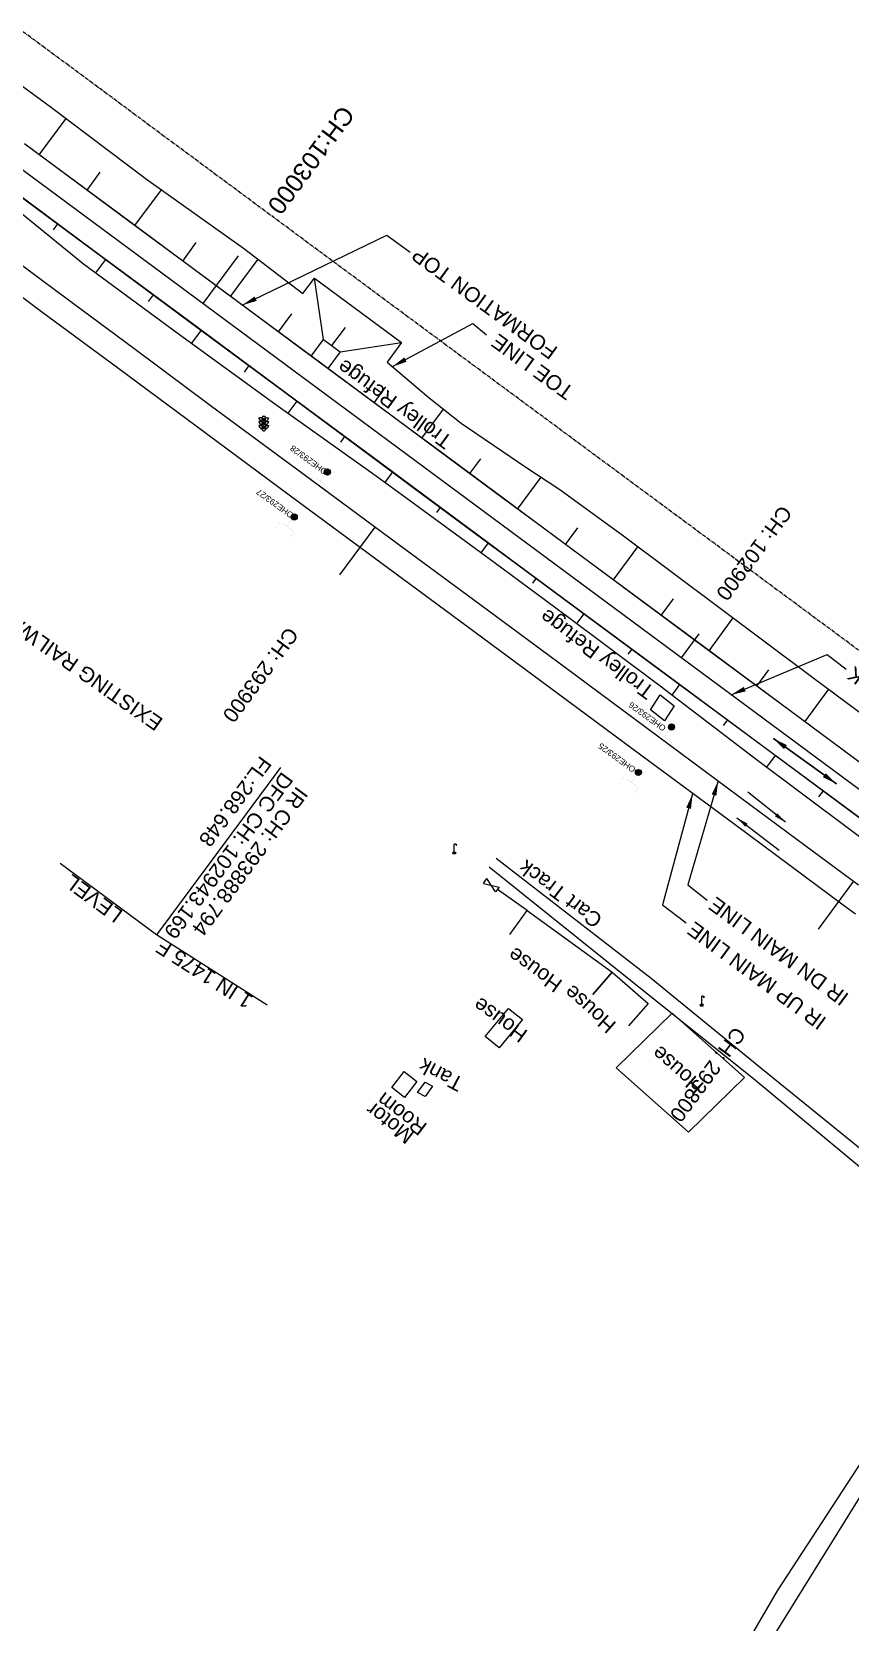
# Model space of a CAD drawing. Header units: metres. Extents: x 644418 to 1306172, y 3366650 to 6747308.
# Drawn here: x 649669.4 to 649806.8, y 3375969.1 to 3376236.2 of the extents above; entities that cross this region are included whole.
import ezdxf
from ezdxf.enums import TextEntityAlignment as Align

# ---------------------------------------------------------------- set-up
doc = ezdxf.new("R2010")
doc.units = ezdxf.units.M
doc.header["$MEASUREMENT"] = 0
doc.linetypes.add('CENTER', pattern=[2, 1.25, -0.25, 0.25, -0.25])
for name, color, linetype in [('CART_TRACK', 34, 'Continuous'), ('COMMERCIAL_BLD_PUC', 251, 'Continuous'), ('COMPOUND_WALL', 251, 'Continuous'), ('DFCC Boundary', 6, 'CENTER'), ('Gate', 251, 'Continuous'), ('LAMP_POST', 7, 'Continuous'), ('PROPOSED DFCC FORMATION LINE', 187, 'Continuous'), ('PROPOSED FORMATION LINE - PLAN', 187, 'Continuous'), ('RESIDENTIAL_BL_PUC', 251, 'Continuous'), ('RESIDENTIAL_BL_SEMI', 251, 'Continuous'), ('SIGN_BOARD', 251, 'Continuous'), ('SUB_ROAD_EDGE', 34, 'Continuous'), ('TANK', 251, 'Continuous'), ('TOPO_GATE', 251, 'Continuous'), ('TOPO_TEXT', 251, 'Continuous'), ('Trolley Refuse', 10, 'Continuous'), ('TROLLEY_STAND', 7, 'Continuous')]:
    doc.layers.add(name, color=color, linetype=linetype)
for name, color, linetype, lineweight in [('Existing Chainage', 7, 'Continuous', 0), ('Existing IR Track', 143, 'Continuous', 0), ('Existing Railway Boundary', 7, 'CENTER', 0), ('flow direction', 7, 'Continuous', 0), ('OHE MAST', 8, 'Continuous', 0), ('OHE MAST TEXT', 8, 'Continuous', 0), ('Proposed Chainage', 10, 'Continuous', 0), ('PROPOSED DFC TRACK', 1, 'Continuous', 0), ('PROPOSED DFCC TOE LINE', 239, 'Continuous', 0), ('PROPOSED DFCC TOE SLOPES', 239, 'Continuous', 0), ('PROPOSED DFCC TRACK', 1, 'Continuous', 0), ('PROPOSED GRADES IN PLAN', 10, 'Continuous', 0)]:
    doc.layers.add(name, color=color, linetype=linetype, lineweight=lineweight)
doc.styles.get("Standard").update_dxf_attribs({"font": 'arial.ttf'})
doc.styles.add('Style-Arial', font='arial.ttf')
doc.dimstyles.new('ISO-25', dxfattribs={"dimtxt": 2.5, "dimasz": 2.5, "dimexe": 1.25, "dimexo": 0.625, "dimtad": 1, "dimtxsty": 'Standard', "dimcen": 2.5, "dimadec": 0, "dimazin": 0, "dimtfac": 1, "dimtmove": 0, "dimatfit": 3, "dimfxl": 1, "dimarcsym": 0})

# ---------------------------------------------------------------- blocks, each defined once
blk = doc.blocks.new('GT')
at = {"layer": 'Gate'}
for p, q in [((-0.5, -0.5), (-0.5, 0.5)), ((-0.5, 0.5), (0.5, -0.5)), ((0.5, 0.5), (0.5, -0.5))]:
    blk.add_line(p, q, dxfattribs=at)
blk.add_lwpolyline([(0.5, 0.5), (-0.5, -0.5)], dxfattribs=at)
blk = doc.blocks.new('LP')
for points in [[(0, 0), (0, 1.5)], [(0.25, 1.35), (0.44, 1.35)]]:
    blk.add_lwpolyline(points)
for centre, radius, start, end in [((0.07, 0.99), 0.519, 57.6425, 97.3165), ((0.34, 1.33), 0.094, 11.7012, 168.0476)]:
    blk.add_arc(centre, radius, start, end)
at = {"extrusion": (0, 0, -1)}
blk.add_ellipse((0, 0.01), major_axis=(0.308, 0), ratio=0.400495, dxfattribs=at)
blk.add_ellipse((0.35, 1.36), major_axis=(0.0017, 0.0438), ratio=0.461056, start_param=1.74022, end_param=4.575836)
blk = doc.blocks.new('SIG')
for color, points in [(1, [(-0.22, 0.42, 0.180295), (-0.01, 0.33, -0.00255), (0.01, 0.33, -0.00255), (0.02, 0.33, 0.180295), (0.23, 0.42, -0.002654), (0.25, 0.44, 0.184495), (0.33, 0.65, 1.000001), (-0.32, 0.65, 0.184495), (-0.24, 0.44, -0.002654)]), (2, [(0.23, -0.23, -0.002654), (0.25, -0.21, 0.184495), (0.33, 0.01, 1.000001), (-0.32, 0.01, 0.184495), (-0.24, -0.21, -0.002654), (-0.22, -0.23, 0.180295), (-0.01, -0.32, -0.00255), (0.01, -0.32, -0.00255), (0.02, -0.32, 0.180295)]), (3, [(0.23, -0.88, -0.002654), (0.25, -0.86, 0.184495), (0.33, -0.64, 1.000001), (-0.32, -0.64, 0.184495), (-0.24, -0.86, -0.002654), (-0.22, -0.88, 0.395599)])]:
    blk.add_hatch(color=color).paths.add_polyline_path(points)
for p, q in [((-0.31, 0.98), (-0.32, -0.9)), ((0.33, -0.9), (0.32, 0.98))]:
    blk.add_line(p, q)
for points in [[(-0.31, 0.98), (-0.81, 0.98, 0.198758), (-0.42, 0.41, 0.003814), (-0.31, 0.39, 0.003814)], [(-0.31, 0.33), (-0.81, 0.33, 0.198758), (-0.42, -0.23, 0.003727), (-0.32, -0.26, 0.003727)], [(0.32, 0.98), (0.82, 0.98, -0.198758), (0.44, 0.41, -0.003814), (0.32, 0.39, -0.003814)], [(0.32, 0.33), (0.82, 0.33, -0.198758), (0.44, -0.23, -0.003727), (0.33, -0.26, -0.003727)], [(-0.32, -0.32), (-0.81, -0.32, 0.198758), (-0.42, -0.88, 0.003639), (-0.32, -0.9)], [(0.33, -0.32), (0.82, -0.32, -0.198758), (0.44, -0.88, -0.003639), (0.33, -0.9)]]:
    blk.add_lwpolyline(points, format="xyb")
for centre, radius, start, end in [((0.01, 0.91), 0.324, 12.4049, 167.5951), ((0.01, 0.81), 0.357, 27.7578, 152.2422), ((0.01, -0.9), 0.324, 181.4572, 358.5428)]:
    blk.add_arc(centre, radius, start, end)
blk = doc.blocks.new('OHE MAST')
h = blk.add_hatch(color=256)
edge = h.paths.add_edge_path()
edge.add_arc((0, 0), 0.514, 0, 360)
at = {"const_width": 0.01, "flags": 128}
for points in [[(1.5, 3.5), (1.5, 2), (-1.5, 2), (-1.5, 3.5)], [(0, 2), (0, 0)]]:
    blk.add_lwpolyline(points, dxfattribs=at)
blk.add_circle((0, 0), 0.514)

msp = doc.modelspace()

# ---------------------------------------------------------------- linework, layer by layer
at = {"layer": 'CART_TRACK', "linetype": 'Continuous'}
for points in [[(649832.755, 3376029.311, 266.935), (649826.806, 3376033.853, 265.957), (649813.73, 3376044.389, 265.579), (649791.85, 3376062.183, 265.814), (649773.383, 3376077.221, 266.019), (649747.392, 3376097.378, 265.918)], [(649830.837, 3376027.417, 266.697), (649825.278, 3376032.188, 265.937), (649812.386, 3376042.282, 265.634), (649790.579, 3376060.344, 265.89), (649771.401, 3376075.709, 266.132), (649746.222, 3376095.881, 266.028)]]:
    msp.add_polyline3d(points, dxfattribs=at)
at = {"layer": 'COMMERCIAL_BLD_PUC', "linetype": 'Continuous'}
msp.add_polyline3d([(649734.062, 3376059.932, 266.132), (649731.984, 3376057.244, 266.016), (649729.815, 3376058.9, 266.17), (649731.8942, 3376061.5896, 266.17)], close=True, dxfattribs=at)
at = {"layer": 'COMPOUND_WALL', "linetype": 'Continuous'}
msp.add_polyline3d([(649752.572, 3376088.638, 266.56), (649747.57, 3376092.131, 266.581)], dxfattribs=at)
at = {"layer": 'DFCC Boundary', "ltscale": 0.5, "flags": 128}
msp.add_lwpolyline([(655695.597, 3371812.1897), (655640.8822, 3371912.823), (655580.0449, 3371996.7158), (655509.7792, 3372062.0857), (655426.9534, 3372113.9756), (655342.6069, 3372167.9462), (655257.8854, 3372221.2222), (655173.2688, 3372275.363), (655087.3459, 3372327.2788), (655002.8598, 3372380.6107), (654914.5097, 3372429.9473), (654741.1355, 3372529.4419), (654650.033, 3372576.4159), (654568.6995, 3372626.155), (654571.9877, 3372630.6369), (654391.4686, 3372756.327), (654377.1337, 3372736.8494), (654004.4289, 3373016.6995), (654007.7887, 3373020.6424), (653690.5739, 3373253.6486), (653690.5425, 3373253.6059), (653433.8132, 3373453.1485), (653440.7668, 3373462.5592), (653208.8394, 3373636.5534), (653216.1698, 3373646.5105), (653142.1983, 3373700.8896), (653053.6963, 3373771.1122), (652994.4341, 3373810.5255), (652929.3691, 3373859.5713), (652860.9168, 3373902.1103), (652749.6028, 3373984.4705), (652631.2396, 3374070.7175), (652636.2281, 3374078.1704), (652537.912, 3374145.7283), (652392.904, 3374241.2711), (652388.7719, 3374235.6812), (652308.569, 3374304.8076), (652315.9256, 3374314.7669), (652103.9815, 3374448.7876), (652083.1937, 3374464.1943), (652072.7494, 3374471.9329), (652052.3219, 3374487.0684), (652038.1897, 3374497.5387), (652024.0173, 3374508.0388), (652009.8347, 3374518.5254), (651995.6683, 3374529), (651981.7515, 3374539.2836), (651967.8828, 3374549.5317), (651954.6903, 3374559.2866), (651941.4997, 3374569.04), (651923.9377, 3374582.0168), (651906.3215, 3374595.0337), (651892.0868, 3374605.5547), (651877.7985, 3374616.1153), (651861.6288, 3374628.0564), (651845.5071, 3374639.9619), (651829.5757, 3374651.7544), (651824.7911, 3374655.296), (651813.6747, 3374663.5244), (651797.4592, 3374675.4968), (651792.6217, 3374679.0685), (651809.3453, 3374701.6999), (651798.0335, 3374710.0518), (651782.3495, 3374721.6444), (651766.6655, 3374733.2369), (651750.5163, 3374745.1875), (651734.3118, 3374757.179), (651717.3274, 3374769.6994), (651700.4625, 3374782.1317), (651684.6001, 3374793.8578), (651668.5938, 3374805.6902), (651652.6806, 3374817.4203), (651636.8173, 3374829.1137), (651620.9269, 3374840.8662), (651604.9647, 3374852.6718), (651588.7459, 3374864.6312), (651572.5882, 3374876.5455), (651556.6943, 3374888.2868), (651540.8409, 3374899.9983), (651524.5553, 3374912.0488), (651508.2568, 3374924.109), (651492.7938, 3374935.5157), (651477.3997, 3374946.8715), (651461.3291, 3374958.7436), (651445.2311, 3374970.6359), (651429.3555, 3374982.3615), (651413.4375, 3374994.1184), (651396.6322, 3375006.522), (651379.7761, 3375018.963), (651363.6644, 3375030.8565), (651352.7728, 3375038.8965), (651331.6522, 3375054.4784), (651315.7738, 3375066.1947), (651299.7306, 3375078.0412), (651283.6239, 3375089.9346), (651273.9044, 3375097.1057), (651264.2377, 3375104.2378), (651243.4187, 3375119.6324), (651222.5077, 3375135.095), (651201.5462, 3375150.5784), (651180.4926, 3375166.1298), (651161.7365, 3375179.9701), (651143.0969, 3375193.7244), (651126.6442, 3375205.9373), (651110.0563, 3375218.2505), (651088.7204, 3375233.9244), (651067.5473, 3375249.4788), (651049.4448, 3375262.8672), (651031.0656, 3375276.4601), (651013.3004, 3375289.5618), (650995.6557, 3375302.5748), (650975.556, 3375317.4171), (650955.4878, 3375332.2363), (650948.8014, 3375337.1771), (650951.4372, 3375340.7501), (650937.0874, 3375351.3535), (650916.0918, 3375366.8677), (650897.9224, 3375380.2929), (650879.805, 3375393.6796), (650866.8386, 3375403.2309), (650853.9116, 3375412.7532), (650835.5886, 3375426.289), (650817.2946, 3375439.8035), (650797.968, 3375454.1206), (650778.7222, 3375468.3781), (650760.7655, 3375481.6337), (650742.8011, 3375494.8949), (650723.0807, 3375509.4255), (650703.3693, 3375523.9495), (650688.6613, 3375534.8372), (650673.8463, 3375545.804), (650653.7938, 3375560.6295), (650633.6894, 3375575.4932), (650612.6421, 3375591.0542), (650592.0153, 3375606.3042), (650570.0328, 3375622.5591), (650548.5001, 3375638.4814), (650530.5234, 3375651.793), (650512.3606, 3375665.2423), (650494.7465, 3375678.2665), (650476.9008, 3375691.462), (650459.2976, 3375704.4721), (650441.3132, 3375717.7633), (650427.1261, 3375728.1319), (650413.8099, 3375737.864), (650402.677, 3375746.2697), (650389.8486, 3375755.6668), (650377.7322, 3375764.5425), (650360.7275, 3375777.1141), (650343.7744, 3375789.6482), (650325.0342, 3375803.5254), (650306.3109, 3375817.39), (650287.6225, 3375831.2124), (650268.717, 3375845.1957), (650250.337, 3375858.8009), (650231.8256, 3375872.5033), (650215.4559, 3375884.6355), (650199.261, 3375896.6381), (650189.9351, 3375903.5429), (650184.6476, 3375907.4517), (650170.3331, 3375918.0338), (650153.2211, 3375930.7288), (650135.9365, 3375943.5518), (650119.2313, 3375955.9159), (650102.3769, 3375968.3905), (650085.2738, 3375981.0461), (650068.2078, 3375993.6742), (650052.7787, 3376005.1011), (650037.4384, 3376016.4621), (650022.1728, 3376027.766), (650006.9632, 3376039.0283), (649974.7512, 3376062.8762), (649961.4537, 3376072.7117), (649948.2091, 3376082.508), (649944.476, 3376085.2722), (649918.728, 3376050.5341), (649909.4316, 3376057.4177), (649896.4092, 3376067.0604), (649893.7832, 3376069.0128), (649891.1645, 3376070.9437), (649888.4639, 3376072.9569), (649875.744, 3376082.3694), (649867.5551, 3376088.4016), (649853.4118, 3376098.8745), (649839.2513, 3376109.3603), (649829.0749, 3376116.9005), (649827.2194, 3376118.2675), (649818.0867, 3376125.0366), (649808.8566, 3376131.8779), (649793.2502, 3376143.4201), (649777.6288, 3376154.9733), (649763.6321, 3376165.3144), (649749.5741, 3376175.7007), (649733.9228, 3376187.2754), (649718.3343, 3376198.8036), (649705.3241, 3376208.4391), (649692.3703, 3376218.0327), (649678.0208, 3376228.6769), (649663.5747, 3376239.3366), (649646.4625, 3376252.0623), (649634.6272, 3376260.744), (649624.9192, 3376267.9946), (649615.0208, 3376275.3876), (649599.9831, 3376286.4834), (649588.9857, 3376294.598), (649590.032, 3376296.0132), (649586.1685, 3376298.8639), (649569.3593, 3376311.3207), (649552.641, 3376323.7102), (649537.2353, 3376335.0739), (649521.9792, 3376346.327), (649506.2408, 3376358.0035), (649490.3575, 3376369.7875), (649475.7578, 3376380.5673), (649461.1933, 3376391.3211), (649445.4753, 3376402.9572), (649429.8494, 3376414.5253), (649414.4906, 3376425.9209), (649378.3483, 3376452.6365), (649368.4603, 3376459.9984), (649352.6509, 3376471.6682), (649336.6992, 3376483.4434), (649322.3941, 3376494.1037), (649307.6557, 3376505.0862), (649290.8736, 3376517.4208), (649273.972, 3376529.8435), (649258.1992, 3376541.4854), (649242.2966, 3376553.2232), (649226.5432, 3376564.8634), (649210.8826, 3376576.435), (649195.2207, 3376588.0769), (649179.5326, 3376599.7383), (649164.9134, 3376610.5118), (649150.5177, 3376621.1205), (649135.415, 3376632.3287), (649120.2337, 3376643.5954), (649107.8929, 3376652.6743), (649095.5927, 3376661.7234), (649079.5687, 3376673.5769), (649063.4846, 3376685.4748), (649046.5651, 3376697.9756), (649029.6506, 3376710.4727), (649013.3465, 3376722.5351), (648996.9805, 3376734.6431), (648980.3936, 3376746.8979), (648963.6626, 3376759.259), (648946.7453, 3376771.7643), (648929.6945, 3376784.3682), (648913.5118, 3376796.3614), (648897.2206, 3376808.435), (648876.2496, 3376823.9678), (648855.1325, 3376839.6089), (648839.3985, 3376851.2044), (648823.6596, 3376862.8037), (648806.187, 3376875.7235), (648788.7814, 3376888.5937), (648772.4766, 3376900.6763), (648756.1277, 3376912.7915), (648748.6058, 3376918.3049), (648733.321, 3376929.6306), (648718.1841, 3376940.8501), (648694.1574, 3376958.9078), (648686.9154, 3376964.1595), (648685.9321, 3376964.8321), (648667.95, 3376978.2197), (648649.3198, 3376992.1471), (648633.5557, 3377003.8368), (648617.684, 3377015.6038), (648613.3865, 3377018.7718), (648613.1308, 3377018.4261), (648605.39, 3377024.1325), (648593.439, 3377032.9404), (648576.5994, 3377045.3816), (648559.8787, 3377057.7351), (648542.9247, 3377070.3132), (648525.9483, 3377082.908), (648511.3109, 3377093.7409), (648496.5572, 3377104.6599), (648477.562, 3377118.7172), (648458.5464, 3377132.7896), (648451.3349, 3377138.2101), (648435.5918, 3377149.862), (648422.1096, 3377159.9046), (648408.3664, 3377170.0637), (648394.6863, 3377180.1761), (648381.6588, 3377189.818), (648368.6059, 3377199.4787), (648354.1188, 3377210.196), (648339.6473, 3377220.9017), (648325.8166, 3377231.1386), (648311.9735, 3377241.3853), (648297.2469, 3377252.2824), (648283.6168, 3377262.3688), (648282.6002, 3377260.9951), (648281.5015, 3377261.8082), (648268.446, 3377271.4578), (648255.3849, 3377281.1115), (648243.3023, 3377290.0413), (648231.5826, 3377298.7116), (648230.1246, 3377299.843), (648216.137, 3377310.1827), (648202.3989, 3377320.3379), (648187.9045, 3377331.0225), (648173.4524, 3377341.7035), (648159.964, 3377351.7009), (648146.3755, 3377361.7726), (648132.3698, 3377372.1252), (648118.3132, 3377382.5155), (648104.5683, 3377392.6752), (648090.8453, 3377402.8186), (648079.0331, 3377411.5788), (648067.1746, 3377420.3734), (648052.1864, 3377431.461), (648037.1291, 3377442.5999), (648023.4384, 3377452.7367), (648009.6421, 3377462.9518), (647998.5681, 3377471.1475), (647977.6651, 3377486.6371), (647970.8013, 3377491.7424), (647954.3046, 3377504.0127), (647940.5645, 3377514.1537), (647927.1436, 3377524.0583), (647912.5029, 3377534.9198), (647897.7662, 3377545.8524), (647883.3488, 3377556.5286), (647868.9785, 3377567.1699), (647855.3948, 3377577.2425), (647841.7032, 3377587.3948), (647828.8284, 3377596.8277), (647815.9828, 3377606.2395), (647798.869, 3377618.9232), (647787.996, 3377626.9816), (647769.1212, 3377640.9619), (647756.6675, 3377650.183), (647742.624, 3377660.5991), (647728.5049, 3377671.0713), (647713.635, 3377682.0926), (647698.699, 3377693.1628), (647681.9918, 3377705.517), (647665.4025, 3377717.7839), (647652.0515, 3377727.6811), (647638.8028, 3377737.5025), (647625.2604, 3377747.546), (647611.724, 3377757.585), (647601.846, 3377764.9047), (647586.5632, 3377776.2354), (647574.9107, 3377784.8659), (647552.1318, 3377801.7377), (647544.5766, 3377807.3492), (647531.2096, 3377817.2774), (647518.7824, 3377826.4783), (647506.3678, 3377835.6698), (647493.0662, 3377845.5438), (647479.7149, 3377855.4547), (647466.3541, 3377865.3556), (647452.9886, 3377875.26), (647440.1702, 3377884.755), (647427.3392, 3377894.2595), (647421.9004, 3377898.2902), (647422.4016, 3377898.9655), (647413.1507, 3377905.8213), (647398.5546, 3377916.6386), (647385.2867, 3377926.4568), (647372.1159, 3377936.2032), (647357.4127, 3377947.1112), (647351.2811, 3377951.6601), (647330.0092, 3377967.4105), (647317.4471, 3377976.6964), (647304.414, 3377986.3606), (647291.335, 3377996.0589), (647278.7541, 3378005.3917), (647266.0777, 3378014.7954), (647252.9457, 3378024.4462), (647239.9839, 3378033.9719), (647225.7512, 3378044.5255), (647211.5179, 3378055.0796), (647196.511, 3378066.208), (647181.4966, 3378077.3419), (647167.7872, 3378087.5064), (647154.0498, 3378097.6917), (647140.7668, 3378107.5414), (647127.4862, 3378117.3893), (647113.2521, 3378127.9375), (647099.0375, 3378138.4713), (647085.0268, 3378148.8592), (647070.9977, 3378159.2608), (647056.5444, 3378169.9697), (647042.0873, 3378180.6814), (647027.5624, 3378191.4464), (647013.0728, 3378202.1851), (646999.864, 3378211.9684), (646986.6741, 3378221.7376), (646973.6148, 3378231.4185), (646960.4875, 3378241.1499), (646945.7953, 3378252.0414), (646931.0256, 3378262.9902), (646930.6274, 3378263.2852), (646951.9475, 3378292.0562)], dxfattribs=at)
at = {"layer": 'Existing Chainage', "color": 0, "linetype": 'Continuous', "lineweight": 13, "flags": 128}
for points in [[(649721.1261, 3376144.9657), (649727.0652, 3376153.011)], [(649801.506, 3376085.4996), (649807.4566, 3376093.5364)]]:
    msp.add_lwpolyline(points, dxfattribs=at)
at = {"layer": 'Existing IR Track', "flags": 128}
for points in [[(649659.2492, 3376203.2452), (649673.5798, 3376192.6214), (649686.5038, 3376183.0171), (649699.3377, 3376173.4798), (649715.119, 3376161.8299), (649730.7947, 3376150.2579), (649744.8485, 3376139.8706), (649758.9974, 3376129.4129), (649774.4454, 3376117.9766), (649790.1737, 3376106.3328), (649799.2501, 3376099.6126), (649808.256, 3376092.9445)], [(649656.6868, 3376199.8408), (649671.0002, 3376189.2234), (649683.9757, 3376179.6136), (649696.9861, 3376169.9781), (649712.5945, 3376158.4352), (649728.2458, 3376146.8605), (649742.317, 3376136.4643), (649756.3138, 3376126.1232), (649771.9211, 3376114.5804), (649787.5124, 3376103.0495), (649796.7274, 3376096.2193), (649805.902, 3376089.4191), (649807.7598, 3376088.0505)]]:
    msp.add_lwpolyline(points, dxfattribs=at)
at = {"layer": 'Proposed Chainage', "lineweight": 0, "flags": 128}
for points in [[(649704.0156, 3376198.5605), (649698.0665, 3376190.5226)], [(649781.4201, 3376135.0503), (649778.4455, 3376131.0313)]]:
    msp.add_lwpolyline(points, dxfattribs=at)
at = {"layer": 'PROPOSED DFCC FORMATION LINE', "lineweight": 0, "flags": 128}
for points in [[(649957.5102, 3376003.1647), (649941.4344, 3376015.0629), (649925.3586, 3376026.9612), (649909.2828, 3376038.8594), (649893.207, 3376050.7577), (649877.1312, 3376062.656), (649861.0554, 3376074.5542), (649844.9796, 3376086.4525), (649828.9038, 3376098.3508), (649812.828, 3376110.249), (649796.7522, 3376122.1473), (649780.6764, 3376134.0455), (649764.6006, 3376145.9438), (649754.0152, 3376153.7785), (649748.5248, 3376157.8421), (649737.9394, 3376165.6767), (649732.449, 3376169.7403), (649716.3732, 3376181.6386), (649700.2974, 3376193.5369), (649684.2216, 3376205.4351), (649668.1458, 3376217.3334)], [(649668.1756, 3376217.3736), (649684.2514, 3376205.4753), (649700.3272, 3376193.577), (649716.403, 3376181.6788), (649732.4788, 3376169.7805), (649737.9691, 3376165.7169), (649748.5546, 3376157.8823), (649754.0449, 3376153.8187), (649764.6304, 3376145.984), (649780.7062, 3376134.0857), (649796.782, 3376122.1875), (649812.8578, 3376110.2892), (649828.9336, 3376098.3909), (649845.0094, 3376086.4927), (649861.0852, 3376074.5944), (649877.161, 3376062.6962), (649893.2368, 3376050.7979), (649909.3126, 3376038.8996), (649925.3884, 3376027.0014), (649941.4642, 3376015.1031), (649957.54, 3376003.2049)], [(649953.0186, 3375997.096), (649936.9428, 3376008.9943), (649920.867, 3376020.8926), (649904.7912, 3376032.7908), (649888.7154, 3376044.6891), (649872.6396, 3376056.5874), (649856.5638, 3376068.4856), (649840.488, 3376080.3839), (649824.4122, 3376092.2821), (649808.3364, 3376104.1804), (649792.2606, 3376116.0787), (649776.1848, 3376127.9769), (649760.109, 3376139.8752), (649749.5236, 3376147.7098), (649744.0332, 3376151.7735), (649733.4478, 3376159.6081), (649727.9574, 3376163.6717), (649711.8816, 3376175.57), (649695.8058, 3376187.4682), (649679.73, 3376199.3665), (649663.6542, 3376211.2648)], [(649953.0484, 3375997.1362), (649936.9726, 3376009.0345), (649920.8968, 3376020.9328), (649904.821, 3376032.831), (649888.7452, 3376044.7293), (649872.6694, 3376056.6275), (649856.5936, 3376068.5258), (649840.5178, 3376080.4241), (649824.442, 3376092.3223), (649808.3662, 3376104.2206), (649792.2904, 3376116.1189), (649776.2146, 3376128.0171), (649760.1388, 3376139.9154), (649749.5533, 3376147.75), (649744.063, 3376151.8136), (649733.4775, 3376159.6483), (649727.9872, 3376163.7119), (649711.9114, 3376175.6102), (649695.8356, 3376187.5084), (649679.7598, 3376199.4067), (649663.684, 3376211.305)]]:
    msp.add_lwpolyline(points, dxfattribs=at)
at = {"layer": 'PROPOSED DFCC TOE LINE', "lineweight": 0, "flags": 128}
for points in [[(649656.5253, 3376235.2512), (649672.6669, 3376223.4418), (649688.6494, 3376211.4175), (649704.9443, 3376199.8152), (649714.8894, 3376192.2041), (649716.8254, 3376194.8199), (649731.4769, 3376183.9758), (649729.0433, 3376180.6877), (649736.1119, 3376174.6892), (649741.4736, 3376170.4519), (649752.3671, 3376163.0334), (649758.0931, 3376159.2881), (649768.7416, 3376151.5386), (649784.7639, 3376139.5681), (649800.7812, 3376127.5908), (649816.852, 3376115.6859)], [(649951.5975, 3375995.1759), (649935.2912, 3376006.7628), (649919.3478, 3376018.8399), (649903.3243, 3376030.8088), (649887.2294, 3376042.6813), (649871.0475, 3376054.4362), (649855.0959, 3376066.5023), (649838.8437, 3376078.1622), (649822.8525, 3376090.1748), (649806.8288, 3376102.1434), (649790.8233, 3376114.1366), (649774.9267, 3376126.277), (649758.9138, 3376138.2603), (649748.3148, 3376146.0766), (649742.8136, 3376150.1256), (649732.1873, 3376157.9051), (649726.6743, 3376161.9381), (649710.3645, 3376173.5201), (649694.1928, 3376185.2889), (649678.0648, 3376197.1166), (649662.5081, 3376209.7162)]]:
    msp.add_lwpolyline(points, dxfattribs=at)
at = {"layer": 'PROPOSED DFCC TOE SLOPES', "linetype": 'Continuous', "lineweight": 0, "flags": 128}
for points in [[(649670.5998, 3376215.5171), (649675.1066, 3376221.6063)], [(649678.6377, 3376209.568), (649680.8677, 3376212.5811)], [(649686.6756, 3376203.6189), (649691.1367, 3376209.6464)], [(649673.6851, 3376203.9028), (649672.9357, 3376202.8903)], [(649694.7135, 3376197.6697), (649696.9988, 3376200.7575)], [(649681.723, 3376197.9537), (649680.0344, 3376195.6722)], [(649702.7514, 3376191.7206), (649707.369, 3376197.9595)], [(649718.3636, 3376184.5198), (649716.8254, 3376194.8199)], [(649689.7609, 3376192.0045), (649688.9296, 3376190.8814)], [(649710.7893, 3376185.7715), (649713.0503, 3376188.8264)], [(649697.7988, 3376186.0554), (649696.1677, 3376183.8517)], [(649719.7702, 3376183.4787), (649722.0313, 3376186.5336)], [(649721.1769, 3376182.4376), (649731.4769, 3376183.9758)], [(649705.8367, 3376180.1063), (649705.0451, 3376179.0368)], [(649726.8651, 3376173.8732), (649728.8342, 3376176.5337)], [(649713.8746, 3376174.1571), (649712.3562, 3376172.1057)], [(649734.903, 3376167.9241), (649738.5083, 3376172.7953)], [(649721.9125, 3376168.208), (649721.2118, 3376167.2614)], [(649742.9409, 3376161.975), (649744.7807, 3376164.4608)], [(649729.9504, 3376162.2589), (649728.6456, 3376160.496)], [(649750.9788, 3376156.0258), (649754.9263, 3376161.3594)], [(649737.9883, 3376156.3098), (649737.3519, 3376155.4499)], [(649759.0167, 3376150.0767), (649761.0705, 3376152.8517)], [(649746.0262, 3376150.3606), (649744.7807, 3376148.6778)], [(649767.0546, 3376144.1276), (649771.1873, 3376149.7114)], [(649754.0641, 3376144.4115), (649753.4477, 3376143.5787)], [(649775.0925, 3376138.1784), (649777.1455, 3376140.9523)], [(649762.102, 3376138.4624), (649760.8693, 3376136.7969)], [(649783.1304, 3376132.2293), (649787.2089, 3376137.7398)], [(649770.1399, 3376132.5132), (649769.5078, 3376131.6592)], [(649791.1683, 3376126.2802), (649793.1929, 3376129.0157)], [(649778.1778, 3376126.5641), (649776.868, 3376124.7944)], [(649799.2062, 3376120.331), (649803.2344, 3376125.7736)], [(649786.2157, 3376120.615), (649785.516, 3376119.6696)], [(649794.2536, 3376114.6658), (649792.7779, 3376112.672)], [(649802.2915, 3376108.7167), (649801.536, 3376107.696)]]:
    msp.add_lwpolyline(points, dxfattribs=at)
at = {"layer": 'PROPOSED DFCC TRACK', "color": 12, "flags": 128}
msp.add_lwpolyline([(652051.8841, 3374457.8117), (651483.1316, 3374869.9633), (651480.0951, 3374872.1638), (651477.0587, 3374874.3645), (651474.0227, 3374876.5656), (651470.9871, 3374878.7673), (651467.952, 3374880.9698), (651464.9177, 3374883.1733), (651461.8843, 3374885.3781), (651458.8519, 3374887.5843, -0.00144677), (651426.1699, 3374911.5196), (651423.1515, 3374913.7448), (651420.1341, 3374915.9715), (651417.1177, 3374918.1993), (651414.1019, 3374920.4282), (651411.0868, 3374922.6578), (651408.0721, 3374924.8881), (651405.0578, 3374927.1188), (651402.0435, 3374929.3497), (646816.8315, 3378323.0253)], format="xyb", dxfattribs=at)
at = {"layer": 'PROPOSED GRADES IN PLAN', "linetype": 'Continuous', "lineweight": 0}
msp.add_line((649711.1417, 3376112.6625), (649690.3198, 3376084.5298), dxfattribs=at)
at = {"layer": 'PROPOSED GRADES IN PLAN', "linetype": 'Continuous', "lineweight": 0, "flags": 128}
for points in [[(649690.3198, 3376084.5298), (649674.1348, 3376096.5089)], [(649708.8778, 3376072.7145), (649690.3198, 3376084.5298)]]:
    msp.add_lwpolyline(points, dxfattribs=at)
at = {"layer": 'RESIDENTIAL_BL_PUC', "linetype": 'Continuous'}
for points in [[(649749.6387, 3376084.5889, 266.56), (649752.572, 3376088.638, 266.56), (649766.881, 3376078.272, 266.203), (649763.6003, 3376074.4988, 266.203)], [(649763.6003, 3376074.4988, 266.203), (649766.881, 3376078.272, 266.203), (649772.903, 3376073.036, 266.295), (649769.6223, 3376069.2628, 266.295)]]:
    msp.add_polyline3d(points, dxfattribs=at)
msp.add_polyline3d([(649789.091, 3376060.576, 266.149), (649779.684, 3376051.386, 266.184), (649767.513, 3376062.196, 266.084), (649776.92, 3376071.386, 266.084)], close=True, dxfattribs=at)
at = {"layer": 'RESIDENTIAL_BL_SEMI', "linetype": 'Continuous'}
msp.add_polyline3d([(649745.521, 3376067.449, 267.844), (649749.417, 3376072.191, 266.959), (649751.801, 3376070.343, 267.744), (649747.8647, 3376065.552, 267.744)], close=True, dxfattribs=at)
at = {"layer": 'SUB_ROAD_EDGE', "linetype": 'Continuous'}
for points in [[(649753.0072, 3375906.3585, 269.113), (649760.728, 3375915.953, 268.881), (649771.093, 3375933.834, 266.851), (649781.214, 3375951.336, 265.938), (649794.608, 3375974.43, 266.089), (649817.339, 3376009.184, 266.22), (649832.237, 3376028.849, 266.781), (649845.782, 3376045.198, 268.152), (649851.518, 3376052.42, 268.489), (649854.272, 3376056.492, 268.605), (649857.079, 3376059.647, 268.537), (649866.338, 3376068.44, 268.24), (649874.342, 3376075.316, 267.326), (649881.174, 3376081.325, 266.766), (649891.05, 3376087.365, 266.423), (649909.684, 3376094.671, 266.474), (649909.688, 3376094.669, 266.47), (649952.57, 3376109.051, 266.425), (649992.798, 3376122.839, 266.216), (650033.558, 3376137.291, 266.168)], [(649756.839, 3375903.738, 269.059), (649763.921, 3375914.248, 268.843), (649773.688, 3375932.336, 266.866), (649783.424, 3375949.762, 265.921), (649819.338, 3376007.612, 266.187)]]:
    msp.add_polyline3d(points, dxfattribs=at)
at = {"layer": 'TANK', "linetype": 'Continuous'}
msp.add_polyline3d([(649735.43, 3376057.402, 266.031), (649734.158, 3376058.072, 266.104), (649735.416, 3376059.792, 266.149), (649736.6896, 3376059.1211, 266.149)], close=True, dxfattribs=at)
at = {"layer": 'Trolley Refuse'}
msp.add_lwpolyline([(649719.0947, 3376179.6244), (649716.2814, 3376181.7066), (649718.3636, 3376184.5198), (649721.1769, 3376182.4376)], close=True, dxfattribs=at)
at = {"layer": 'TROLLEY_STAND', "linetype": 'Continuous'}
msp.add_polyline3d([(649777.255, 3376122.968, 268.389), (649775.635, 3376120.455, 268.398), (649773.282, 3376122.32, 268.408), (649774.902, 3376124.833, 268.408)], close=True, dxfattribs=at)

# ---------------------------------------------------------------- block references
at = {"layer": 'LAMP_POST', "linetype": 'Continuous'}
for p in [(649740.331, 3376098.288, 266.194), (649781.912, 3376072.721, 266.188)]:
    msp.add_blockref('LP', p, dxfattribs=at)
at = {"layer": 'OHE MAST', "color": 2, "rotation": 143.3908318566117}
for p in [(649719.012, 3376162.247), (649713.444, 3376154.71), (649776.823, 3376119.427), (649771.271, 3376111.799)]:
    msp.add_blockref('OHE MAST', p, dxfattribs=at)
at = {"layer": 'SIGN_BOARD', "linetype": 'Continuous'}
msp.add_blockref('SIG', (649708.326, 3376170.378, 268.312), dxfattribs=at)
at = {"layer": 'TOPO_GATE', "xscale": 2.497762598811829, "zscale": 2.497762598811829, "rotation": 145}
msp.add_blockref('GT', (649746.5495, 3376092.8605), dxfattribs=at)

# ---------------------------------------------------------------- texts
at = {"layer": 'Existing Chainage', "color": 0, "linetype": 'Continuous', "lineweight": 0, "char_height": 2.5, "attachment_point": 6, "line_spacing_factor": 0.6, "style": 'Style-Arial'}
for s, insert, rotation in [('CH: 293900', (649702.2572, 3376120.6889), 233.564977), ('CH: 293800', (649777.3688, 3376053.6001), 233.483324)]:
    msp.add_mtext(s, dxfattribs=dict(at, insert=insert, rotation=rotation))
at = {"layer": 'Existing IR Track', "color": 7, "lineweight": 0}
for s, rotation, p in [('IR DN MAIN LINE', 143.586435, (649783.5795, 3376090.0482)), ('IR UP MAIN LINE', 143.589871, (649779.9746, 3376085.8981))]:
    msp.add_text(s, height=2.5, rotation=rotation, dxfattribs=at).set_placement(p, align=Align.MIDDLE_RIGHT)
at = {"layer": 'Existing Railway Boundary', "linetype": 'Continuous', "ltscale": 5}
msp.add_text('EXISTING RAILWAY BOUNDARY', height=2.5, rotation=145, dxfattribs=at).set_placement((649691.5874, 3376120.6785))
at = {"layer": 'OHE MAST TEXT'}
for s, p in [('OHE293/28', (649715.8902, 3376164.2733, 375.587)), ('OHE293/27', (649710.2056, 3376156.9433)), ('OHE293/26', (649772.7517, 3376121.1846)), ('OHE293/25', (649767.6503, 3376114.277))]:
    msp.add_text(s, height=1, rotation=144, dxfattribs=at).set_placement(p, align=Align.MIDDLE_CENTER)
at = {"layer": 'Proposed Chainage', "lineweight": 0, "attachment_point": 6, "rotation": 233.493563, "line_spacing_factor": 0.6, "style": 'Style-Arial'}
for s, insert, char_height in [('CH:103000', (649709.9648, 3376206.0984), 3), ('CH: 102900', (649785.1579, 3376141.1428), 2.5)]:
    msp.add_mtext(s, dxfattribs=dict(at, insert=insert, char_height=char_height))
at = {"layer": 'PROPOSED DFC TRACK', "color": 10, "linetype": 'Continuous', "lineweight": -3, "ltscale": 5, "style": 'Style-Arial'}
msp.add_text('DFC TRACK', height=2.5, rotation=144.727092, dxfattribs=at).set_placement((649807.5301, 3376129.7538), align=Align.RIGHT)
at = {"layer": 'PROPOSED DFCC TOE LINE', "lineweight": 0}
msp.add_text('TOE LINE', height=2.5, rotation=143.905304, dxfattribs=at).set_placement((649747.7736, 3376185.6017), align=Align.RIGHT)
at = {"layer": 'PROPOSED FORMATION LINE - PLAN', "lineweight": 0}
msp.add_text('FORMATION TOP', height=2.5, rotation=143.905304, dxfattribs=at).set_placement((649734.3849, 3376200.1459), align=Align.RIGHT)
at = {"layer": 'PROPOSED GRADES IN PLAN', "linetype": 'Continuous', "lineweight": 0, "char_height": 2.5, "style": 'Style-Arial'}
for s, insert, attachment_point, rotation, line_spacing_factor in [('{\\C1;DFC CH: 102943.169\\PFL:268.648}', (649710.5891, 3376112.6751), 4, 233.493563, 1.08), ('LEVEL', (649676.1107, 3376094.8706), 9, 143.493563, 0.84), ('1 IN 1475 F', (649706.7429, 3376074.1147), 7, 147.51643, 0.84)]:
    msp.add_mtext(s, dxfattribs=dict(at, insert=insert, attachment_point=attachment_point, rotation=rotation, line_spacing_factor=line_spacing_factor))
at = {"layer": 'PROPOSED GRADES IN PLAN', "color": 7, "linetype": 'Continuous', "lineweight": 0, "insert": (649714.8952, 3376108.8975), "char_height": 2.5, "attachment_point": 4, "rotation": 233.493563, "line_spacing_factor": 1.08, "style": 'Style-Arial'}
msp.add_mtext('IR CH: 293888.794', dxfattribs=at)
at = {"layer": 'TOPO_TEXT'}
for s, rotation, p in [('Trolley Refuge', 143.499627, (649774.1566, 3376125.9142)), ('Cart Track', 143, (649765.4353, 3376087.4853, 265.9146)), ('House', 144.078956, (649758.6867, 3376076.71)), ('House', 138.389084, (649767.7138, 3376069.6523)), ('House', 144.078956, (649752.8485, 3376068.3004)), ('House', 138.389084, (649782.4453, 3376059.4317)), ('Tank', 152.2229, (649742.1069, 3376060.3307)), ('Room', 142.638792, (649735.9626, 3376052.6443)), ('Motor', 142.638792, (649733.8054, 3376051.2352))]:
    msp.add_text(s, height=2.5, rotation=rotation, dxfattribs=at).set_placement(p)
at = {"layer": 'Trolley Refuse', "style": 'Style-Arial'}
msp.add_text('Trolley Refuge', height=2.5, rotation=144, dxfattribs=at).set_placement((649740.2215, 3376167.9733))

# ---------------------------------------------------------------- leaders
at = {"layer": 'Existing IR Track', "color": 7, "lineweight": 0}
for points in [[(649784.6703, 3376110.407), (649779.5928, 3376092.919), (649782.8187, 3376090.365)], [(649780.3611, 3376108.2046), (649775.2971, 3376089.5912), (649779.3162, 3376086.5517)]]:
    msp.add_leader(points, dimstyle='ISO-25', override={"dimtxt": 0.5, "dimtad": 0}, dxfattribs=at)
at = {"layer": 'flow direction', "lineweight": 0}
for points in [[(649795.9693, 3376103.4385), (649789.6619, 3376108.4987)], [(649787.8275, 3376104.1771), (649794.8877, 3376098.7396)]]:
    msp.add_leader(points, dimstyle='ISO-25', override={"dimtxt": 0.5, "dimasz": 2, "dimtad": 0}, dxfattribs=at)
at = {"layer": 'PROPOSED DFC TRACK', "color": 10, "linetype": 'Continuous', "lineweight": -3, "ltscale": 5}
msp.add_leader([(649786.8215, 3376124.8319), (649802.9712, 3376131.5806), (649806.1588, 3376129.154)], dimstyle='ISO-25', override={"dimtxt": 3, "dimasz": 2.5, "dimgap": 0.625, "dimtad": 0, "dimdec": 3, "dimzin": 2, "dimtdec": 3}, dxfattribs=at)
at = {"layer": 'PROPOSED DFC TRACK', "linetype": 'Continuous', "lineweight": 0}
for points in [[(649793.9341, 3376117.513), (649804.5341, 3376109.8973)], [(649804.5341, 3376109.8973), (649793.9341, 3376117.513)]]:
    msp.add_leader(points, dimstyle='ISO-25', override={"dimtxt": 3, "dimasz": 2.5, "dimtad": 0, "dimdec": 3, "dimzin": 2, "dimtdec": 3}, dxfattribs=at)
at = {"layer": 'PROPOSED DFCC TOE LINE', "lineweight": 0}
msp.add_leader([(649729.9276, 3376179.9373), (649743.4301, 3376187.1775), (649745.7391, 3376185.2547)], dimstyle='ISO-25', override={"dimtxt": 3, "dimasz": 2.5, "dimgap": 0.625, "dimtad": 0, "dimdec": 3, "dimzin": 2, "dimtdec": 3}, dxfattribs=at)
at = {"layer": 'PROPOSED FORMATION LINE - PLAN', "lineweight": 0}
msp.add_leader([(649704.7236, 3376190.2609), (649728.9831, 3376202.0187), (649732.9105, 3376199.1408)], dimstyle='ISO-25', override={"dimtxt": 3, "dimasz": 2.5, "dimgap": 0.625, "dimtad": 0, "dimdec": 3, "dimzin": 2, "dimtdec": 3}, dxfattribs=at)

doc.saveas('drawing.dxf')
